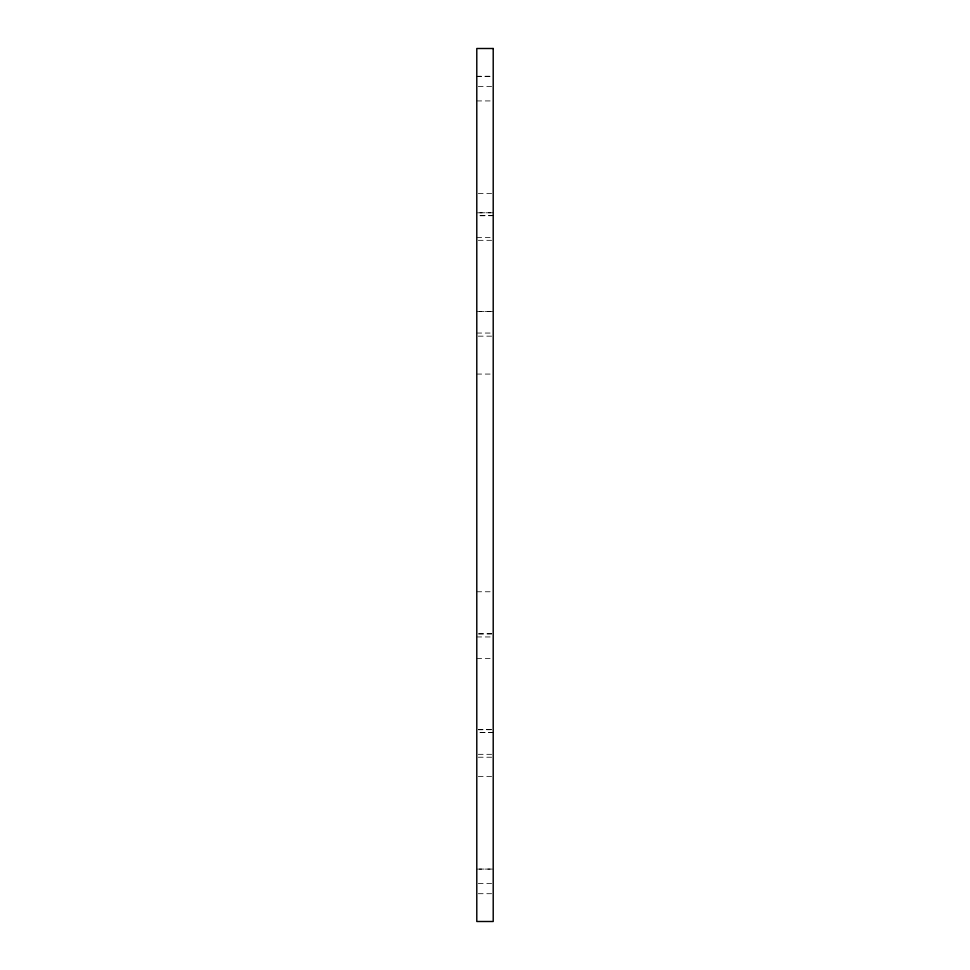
<?xml version="1.0" encoding="UTF-8"?>
<svg xmlns="http://www.w3.org/2000/svg" width="970" height="970" viewBox="0 0 970 970"><rect width="100%" height="100%" fill="white"/><g stroke="black" fill="none" stroke-linecap="round" stroke-linejoin="round"><path stroke-width="0.73" stroke-dasharray="4.85 3.64" d="M476.791 76.339L491.717 76.29L476.791 76.29M493.209 212.782L476.791 212.818L491.717 212.782M476.791 311.552L493.209 311.515L478.283 311.515M478.283 729.719L493.209 729.682L478.283 729.682M476.791 869.108L493.209 869.071L478.283 869.071M478.283 86.463L493.209 86.463M476.791 100.928L493.209 100.928M478.283 193.418L493.209 193.418M476.791 237.42L493.209 237.42M478.283 240.317L493.209 240.317M476.791 333.049L493.209 333.049M478.283 336.154L493.209 336.154M476.791 374.068L493.209 374.068M476.791 591.773L493.209 591.773M476.791 636.951L493.209 636.951M476.791 658.485L493.209 658.485M478.283 754.32L493.209 754.32M478.283 757.218L493.209 757.218M478.283 776.582L493.209 776.582M478.283 883.537L493.209 883.537M478.283 893.709L493.209 893.709M493.209 215.679L478.283 215.716L493.209 215.679M491.717 633.846L476.791 633.895L491.717 633.846M493.209 732.58L478.283 732.617L493.209 732.58"/><path stroke-width="1.45" d="M493.209 48.5L476.791 48.5L476.791 921.5L493.209 921.5L493.209 48.5"/></g></svg>
